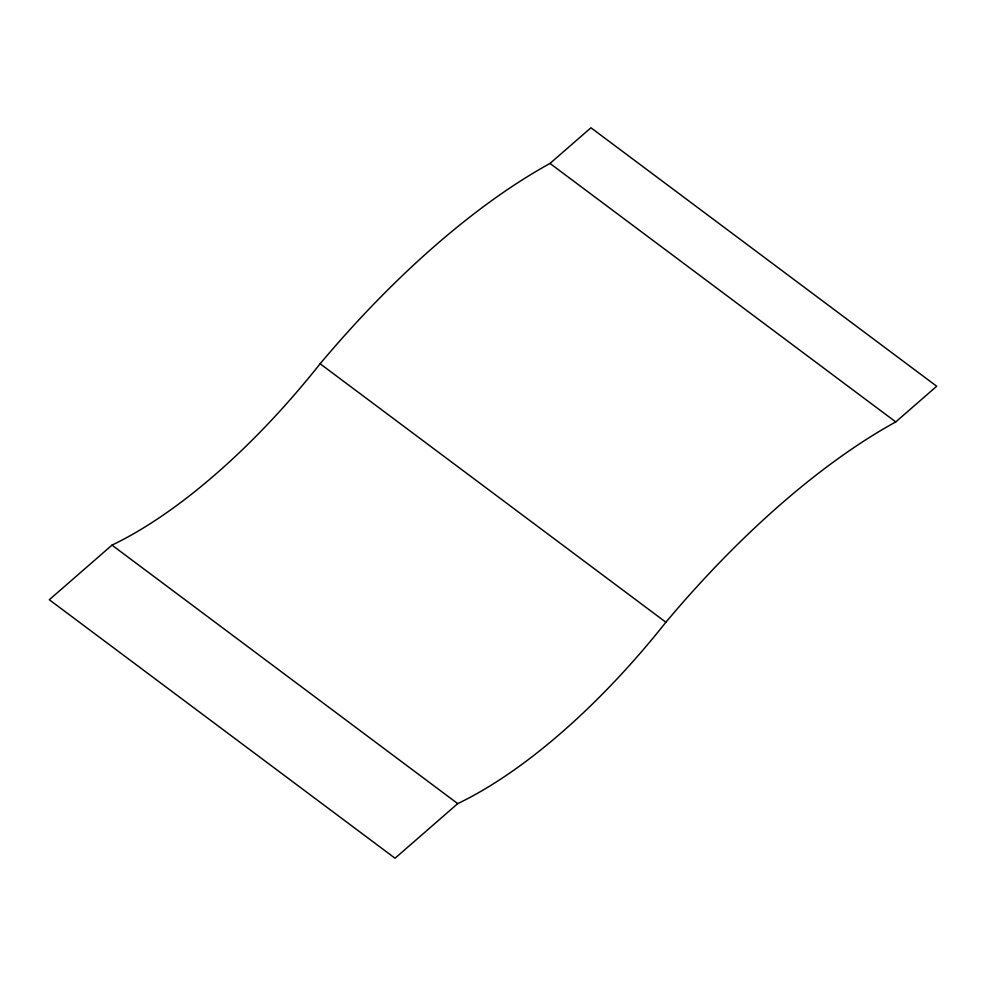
<?xml version="1.0" encoding="UTF-8"?>
<svg xmlns="http://www.w3.org/2000/svg" width="986" height="986" viewBox="0 0 986 986"><rect width="100%" height="100%" fill="white"/><g stroke="black" fill="none" stroke-linecap="round" stroke-linejoin="round"><path stroke-width="1.48" d="M111.985 545.135L49.3 599.747L395.053 858.227L457.738 803.615A372.289 148.541 -53.2 0 0 665.883 622.24A486.813 194.242 -53.2 0 1 895.756 421.922L936.7 386.253L590.947 127.773L550.003 163.442A486.813 194.242 -53.2 0 0 320.117 363.76A372.289 148.541 -53.2 0 1 111.985 545.135L457.738 803.615M550.003 163.442L895.756 421.922M320.117 363.76L665.883 622.24"/></g></svg>
